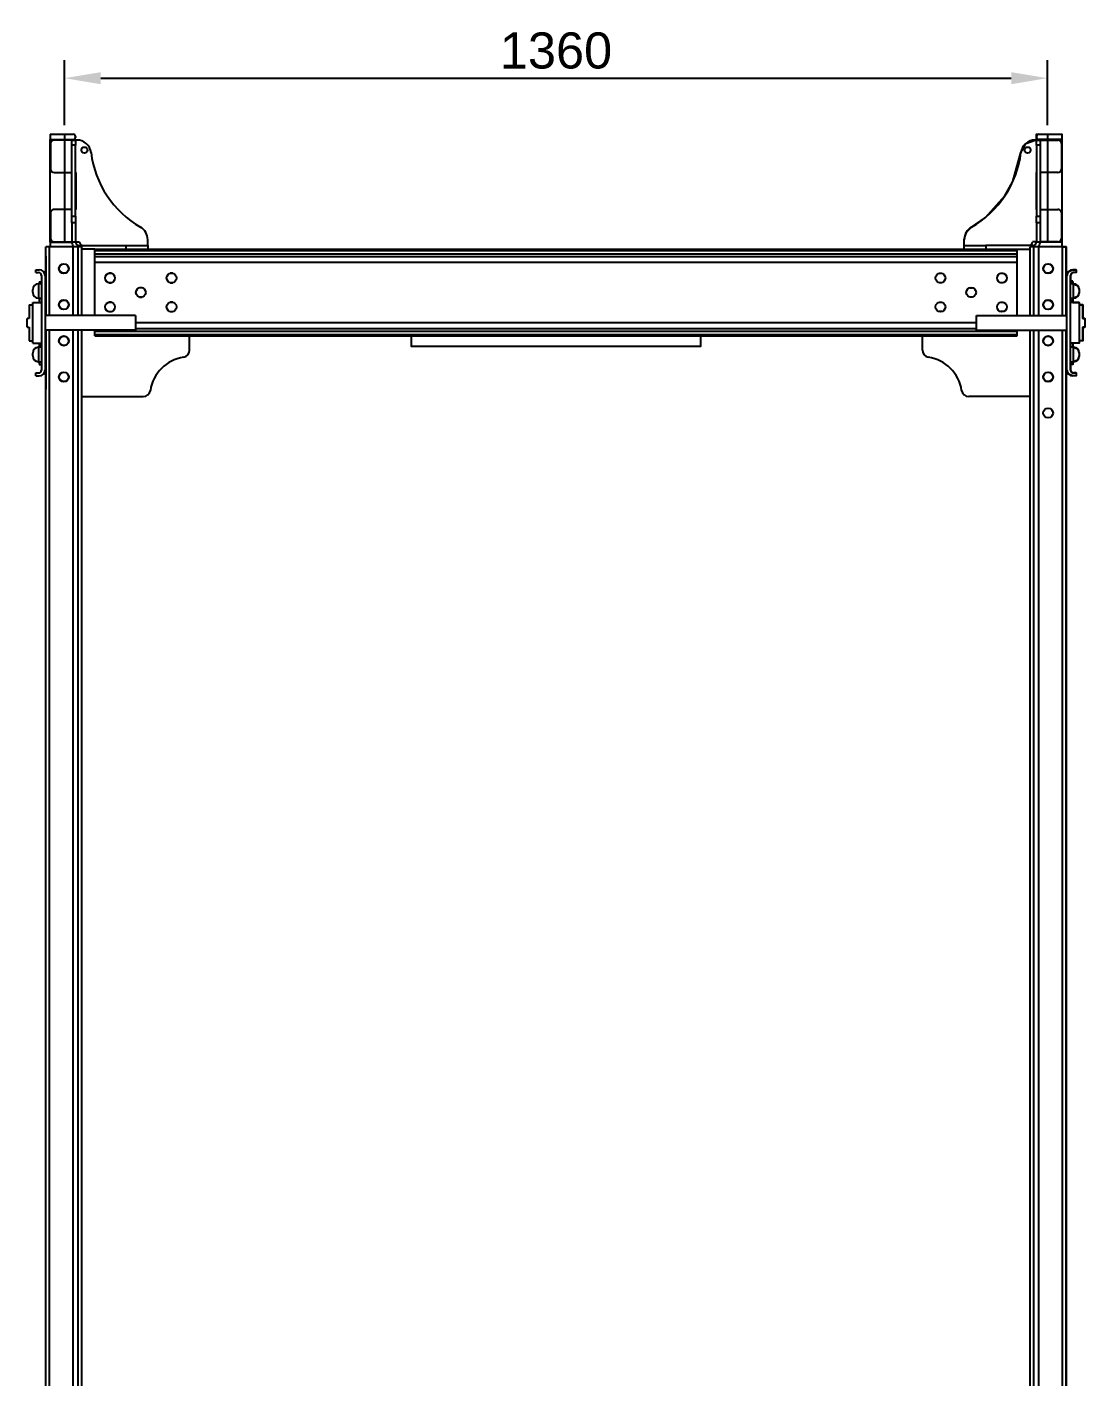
# Model space of a CAD drawing. Header units: millimetres. Extents: x -732 to 732, y -490 to 3247.
# Drawn here: x -732 to 732, y 1379 to 3247 of the extents above; entities that cross this region are included whole.
import ezdxf

# ---------------------------------------------------------------- set-up
doc = ezdxf.new("R2010")
doc.units = ezdxf.units.MM
doc.layers.add('Wipeouts', color=7, linetype='Continuous', true_color=0xbcb7d9)
doc.styles.get("Standard").update_dxf_attribs({"font": 'arial.ttf'})
doc.dimstyles.new('DimStyleALP', dxfattribs={"dimscale": 20, "dimtxt": 2.5, "dimasz": 2.5, "dimexe": 1.25, "dimexo": 0.625, "dimtad": 1, "dimdsep": 46, "dimtxsty": 'Standard', "dimcen": 2.5, "dimclrd": 60, "dimclre": 60, "dimadec": 0, "dimazin": 0, "dimtfac": 1, "dimtofl": 0, "dimtmove": 0, "dimatfit": 3, "dimfxl": 1, "dimarcsym": 0})

# ---------------------------------------------------------------- blocks, each defined once
blk = doc.blocks.new('*D0')
at = {"color": 60, "linetype": 'ByBlock', "lineweight": -2, "transparency": 16777216}
for p, q in [((-680, 3111.5), (-680, 3201.6)), ((680, 3111.5), (680, 3201.6)), ((-630, 3176.6), (630, 3176.6))]:
    blk.add_line(p, q, dxfattribs=at)
at = {"color": 60, "transparency": 16777216}
for points in [[(-630, 3184.9), (-630, 3168.2), (-680, 3176.6)], [(630, 3184.9), (630, 3168.2), (680, 3176.6)]]:
    blk.add_solid(points, dxfattribs=at)
at = {"layer": 'Defpoints', "color": 0, "transparency": 16777216}
for p in [(680, 3176.6), (-680, 3099), (680, 3099)]:
    blk.add_point(p, dxfattribs=at)
at = {"color": 0, "transparency": 16777216, "insert": (0, 3214.6), "char_height": 50, "attachment_point": 5}
blk.add_mtext('1360', dxfattribs=at)

msp = doc.modelspace()

# ---------------------------------------------------------------- wipeouts: each hides what was drawn before it
msp.add_wipeout([(0, -490), (0, 0), (-656, 0), (-656, 2736), (-571.226, 2736), (-564.722, 2738.404), (-561.345, 2744.461), (-545.891, 2774.891), (-515.462, 2790.345), (-509.404, 2793.722), (-507, 2800.226), (-507, 2820), (-200, 2820), (-200, 2805), (0, 2805), (0, 2940), (-565, 2940), (-565, 2952.956), (-567.669, 2962.938), (-574.962, 2970.255), (-594.292, 2983.776), (-621.26, 3013.874), (-632.169, 3033.634), (-643.4, 3073.506), (-650.016, 3086.002), (-663.242, 3091), (-665, 3091), (-665, 3099), (-700, 3099), (-700, 2943), (-706, 2943), (-706, 2904), (-707.012, 2903.944), (-709.343, 2909.157), (-715, 2911.5), (-720, 2911.5), (-720, 2907.5), (-716, 2907.5), (-713.172, 2906.328), (-712, 2903.5), (-712, 2894.795), (-715, 2894.795), (-715, 2891.899), (-721.657, 2889.556), (-724, 2883.9), (-724, 2879.899), (-721.657, 2874.243), (-716, 2871.9), (-715, 2871.9), (-715, 2866.096), (-724, 2866.096), (-724, 2863), (-729, 2863), (-729, 2844), (-732, 2844), (-732, 2832), (-729, 2832), (-729, 2813), (-724, 2813), (-724, 2809.903), (-715, 2809.795), (-715, 2804.1), (-716.011, 2804.1), (-721.657, 2801.757), (-724, 2796.1), (-724, 2792.1), (-721.657, 2786.443), (-716, 2784.1), (-715, 2784.1), (-715, 2780.436), (-712, 2780.436), (-712, 2772.5), (-713.172, 2769.671), (-716, 2768.5), (-720, 2768.5), (-720, 2764.5), (-715, 2764.5), (-709.343, 2766.843), (-707, 2772), (-706, 2772), (-706, -207), (-700, -207), (-700, -221.04), (-711.24, -268.532), (-712.011, -285), (-706.879, -327.231), (-700, -348.96), (-700, -363), (-693.744, -363), (-668.671, -399.456), (-650.491, -416.148), (-627.069, -430.923), (-601.581, -440.58), (-578.289, -444.604), (-571.554, -444.956), (-520.975, -444.956), (-500.851, -442.85), (-484.43, -438.668), (-474.809, -435.208), (-453.437, -424.147), (-428.79, -404.57), (-406.439, -376.601), (-389.377, -340.1), (-383.061, -314.834), (-380.539, -284.9), (-381.99, -262.313), (-386.344, -240), (-191.807, -240), (-191.807, -490)]).dxf.layer = 'Wipeouts'

# ---------------------------------------------------------------- next in the draw order: linework, layer by layer
at = {"color": 7, "linetype": 'Continuous', "lineweight": 25}
for p, q in [((-700, 3099), (-668, 3099)), ((-700, 3099), (-700, 3091.5)), ((-700, 3091.5), (-668, 3091.5)), ((-700, 2949.5), (-700, 3091.5)), ((-699.5, 3086), (-699.5, 3051)), ((-670, 3091), (-694.5, 3091)), ((-670, 3091.5), (-670, 3091)), ((-670, 3091), (-665, 3091)), ((-670, 3084.032), (-670, 3091)), ((-665, 3084.032), (-670, 3084.032)), ((-670, 2985.438), (-670, 3084.032)), ((-665, 3096), (-665, 3094.5)), ((-663.242, 3091), (-665, 3091)), ((-665, 3091), (-665, 3084.032)), ((-665, 2985.438), (-665, 3084.032)), ((-694.5, 3046), (-670, 3046)), ((-665, 3046), (-664.5, 3046)), ((-664.5, 3046), (-664.5, 2995)), ((-699.5, 2990), (-699.5, 2955)), ((-670, 2995), (-694.5, 2995)), ((-664.5, 2995), (-665, 2995)), ((-670, 2985.438), (-665, 2985.438)), ((-670, 2976.342), (-670, 2985.438)), ((-665, 2976.342), (-670, 2976.342)), ((-670, 2976.342), (-670, 2950)), ((-665, 2985.438), (-665, 2976.342)), ((-665, 2976.342), (-665, 2950)), ((-565, 2945), (-565, 2952.956)), ((-706, 2848), (-706, 2943)), ((-701, 2943), (-706, 2943)), ((-668, 2943), (-701, 2943)), ((-700, 2949.5), (-700, 2943)), ((-700, 2949.5), (-669.987, 2949.5)), ((-694.5, 2950), (-670, 2950)), ((-670, 2950), (-670, 2949.5)), ((-670, 2950), (-665, 2950)), ((-661, 2943), (-668, 2943)), ((-665, 2950), (-659.5, 2950)), ((-661, 2848), (-661, 2943)), ((-656, 2943), (-661, 2943)), ((-660, 2945), (-595, 2945)), ((-656, 2848), (-656, 2943)), ((-638, 2940), (-656, 2940)), ((-638, 2938.111), (-638, 2940)), ((-638, 2933.636), (-638, 2938.111)), ((-595, 2940), (-595, 2945)), ((-595, 2945), (-565, 2945)), ((-565, 2945), (-565, 2940)), ((-706, 2930), (-706, 2848)), ((-638, 2929.694), (-638, 2933.636)), ((-638, 2921.737), (-638, 2929.694)), ((-638, 2848), (-638, 2921.737)), ((-720, 2907.5), (-720, 2911.5)), ((-720, 2911.5), (-715, 2911.5)), ((-720, 2907.5), (-716, 2907.5)), ((-712, 2903.5), (-712, 2772.5)), ((-707.016, 2904), (-707, 2904)), ((-706, 2904), (-707, 2904)), ((-707, 2903.5), (-707, 2772.5)), ((-615.18, 2906.5), (-618.82, 2906.5)), ((-530.18, 2906.5), (-533.82, 2906.5)), ((-724, 2879.9), (-724, 2883.9)), ((-712, 2891.899), (-716, 2891.899)), ((-715, 2894.795), (-712, 2894.795)), ((-618.82, 2893.5), (-615.18, 2893.5)), ((-572.68, 2886.5), (-576.32, 2886.5)), ((-533.82, 2893.5), (-530.18, 2893.5)), ((-729, 2863), (-729, 2844)), ((-729, 2863), (-724, 2863)), ((-724, 2866.096), (-712, 2866.096)), ((-724, 2809.903), (-724, 2866.096)), ((-716, 2871.9), (-712, 2871.9)), ((-615.18, 2866.5), (-618.82, 2866.5)), ((-576.32, 2873.5), (-572.68, 2873.5)), ((-530.18, 2866.5), (-533.82, 2866.5)), ((-729, 2844), (-732, 2844)), ((-732, 2832), (-732, 2844)), ((-582, 2848), (-707, 2848)), ((-618.82, 2853.5), (-615.18, 2853.5)), ((-582, 2848), (-582, 2828)), ((-533.82, 2853.5), (-530.18, 2853.5)), ((-732, 2832), (-729, 2832)), ((-729, 2832), (-729, 2813)), ((-582, 2828), (-707, 2828)), ((-706, 2828), (-706, 2746)), ((-706, -207), (-706, 2828)), ((-661, -207), (-661, 2828)), ((-656, -207), (-656, 2828)), ((-638, 2826.364), (-638, 2828)), ((-638, 2821.889), (-638, 2826.364)), ((-638, 2820), (-638, 2821.889)), ((-729, 2813), (-724, 2813)), ((-724, 2809.903), (-712, 2809.903)), ((-712, 2804.1), (-716, 2804.1)), ((-715, 2809.795), (-712, 2809.795)), ((-715, 2809.795), (-715, 2807.403)), ((-715, 2807.403), (-712, 2807.403)), ((-715, 2807.403), (-715, 2804.1)), ((-507, 2800.226), (-507, 2820)), ((-724, 2792.1), (-724, 2796.1)), ((-720, 2764.5), (-720, 2768.5)), ((-720, 2768.5), (-716, 2768.5)), ((-716, 2784.1), (-712, 2784.1)), ((-715, 2780.436), (-712, 2780.436)), ((-707.016, 2772), (-707, 2772)), ((-706, 2772), (-707, 2772)), ((-720, 2764.5), (-715, 2764.5)), ((-656, 2736), (-571.226, 2736))]:
    msp.add_line(p, q, dxfattribs=at)
msp.add_line((-680, 3099), (-680, 2949.5))
at = {"color": 8, "linetype": 'Continuous', "lineweight": 25}
for p, q in [((-701, 2848), (-701, 2943)), ((-668, 2848), (-668, 2943)), ((-660, 2945), (-660, 2943)), ((-716, 2891.899), (-716, 2871.9)), ((-701, -207), (-701, 2828)), ((-668, -207), (-668, 2828)), ((-716, 2804.1), (-716, 2784.1))]:
    msp.add_line(p, q, dxfattribs=at)
at = {"color": 7, "linetype": 'Continuous', "lineweight": 25}
for centre, radius in [((-652.5, 3077), 4.25), ((-681, 2913), 6.75), ((-681, 2913), 6.5), ((-617, 2900), 6.75), ((-532, 2900), 6.75), ((-574.5, 2880), 6.75), ((-681, 2863), 6.75), ((-681, 2863), 6.5), ((-617, 2860), 6.75), ((-532, 2860), 6.75), ((-681, 2813), 6.75), ((-681, 2813), 6.5), ((-681, 2763), 6.75), ((-681, 2763), 6.5)]:
    msp.add_circle(centre, radius, dxfattribs=at)
for centre, radius, start, end in [((-694.5, 3086), 5, 90, 180), ((-668, 3096), 3, 0, 90), ((-668, 3094.5), 3, 270, 0), ((-663.242, 3071), 20, 7.198891, 90), ((-504.901, 3091), 139.599, 187.198891, 239.875757), ((-694.5, 3051), 5, 180, 270), ((-694.5, 2990), 5, 90, 180), ((-694.5, 2955), 5, 180, 270), ((-585, 2952.956), 20, 0, 59.875757), ((-660, 2950), 10, 180, 224.427004), ((-660, 2950), 5, 180, 270), ((-654.5, 2950), 5, 180, 270), ((-716, 2903.5), 4, 0, 90), ((-715, 2903.5), 8, 0, 90), ((-716, 2883.9), 8, 90, 180), ((-716, 2879.9), 8, 180, 270), ((-716, 2796.1), 8, 90, 180), ((-716, 2792.1), 8, 180, 270), ((-507, 2736), 55, 98.849883, 171.150117), ((-517, 2800.226), 10, 278.849883, 0), ((-716, 2772.5), 4, 270, 0), ((-715, 2772.5), 8, 270, 0), ((-571.226, 2746), 10, 270, 351.150117)]:
    msp.add_arc(centre, radius, start, end, dxfattribs=at)
for points, knots in [([(-715, 2894.795), (-715, 2894.777), (-715, 2894.74), (-715, 2894.403), (-715, 2893.646), (-715, 2892.788), (-715, 2892.117), (-715, 2891.899)], [0, 0, 0, 0, 0.24355089, 0.48698914, 0.7300722, 0.91243478, 1, 1, 1, 1]), ([(-715, 2871.9), (-715, 2871.522), (-715, 2870.563), (-715, 2869.162), (-715, 2867.862), (-715, 2866.854), (-715, 2866.271), (-715, 2866.137), (-715, 2866.096)], [0, 0, 0, 0, 0.1164907, 0.29625417, 0.47603057, 0.65609201, 0.89612047, 1, 1, 1, 1]), ([(-715, 2784.1), (-715, 2783.533), (-715, 2782.45), (-715, 2781.306), (-715, 2780.726), (-715, 2780.436)], [0, 0, 0, 0, 0.35445681, 0.67704016, 1, 1, 1, 1])]:
    msp.add_open_spline(points, degree=3, knots=knots, dxfattribs=at)

# ---------------------------------------------------------------- next in the draw order: wipeouts: each hides what was drawn before it
msp.add_wipeout([(0, -490), (0, 0), (656, 0), (656, 2736), (571.226, 2736), (564.722, 2738.404), (561.345, 2744.461), (545.891, 2774.891), (515.462, 2790.345), (509.404, 2793.722), (507, 2800.226), (507, 2820), (200, 2820), (200, 2805), (0, 2805), (0, 2940), (565, 2940), (565, 2952.956), (567.669, 2962.938), (574.962, 2970.255), (594.292, 2983.776), (621.26, 3013.874), (632.169, 3033.634), (643.4, 3073.506), (650.016, 3086.002), (663.242, 3091), (665, 3091), (665, 3099), (700, 3099), (700, 2943), (706, 2943), (706, 2904), (707.012, 2903.944), (709.343, 2909.157), (715, 2911.5), (720, 2911.5), (720, 2907.5), (716, 2907.5), (713.172, 2906.328), (712, 2903.5), (712, 2894.795), (715, 2894.795), (715, 2891.899), (721.657, 2889.556), (724, 2883.9), (724, 2879.899), (721.657, 2874.243), (716, 2871.9), (715, 2871.9), (715, 2866.096), (724, 2866.096), (724, 2863), (729, 2863), (729, 2844), (732, 2844), (732, 2832), (729, 2832), (729, 2813), (724, 2813), (724, 2809.903), (715, 2809.795), (715, 2804.1), (716.011, 2804.1), (721.657, 2801.757), (724, 2796.1), (724, 2792.1), (721.657, 2786.443), (716, 2784.1), (715, 2784.1), (715, 2780.436), (712, 2780.436), (712, 2772.5), (713.172, 2769.671), (716, 2768.5), (720, 2768.5), (720, 2764.5), (715, 2764.5), (709.343, 2766.843), (707, 2772), (706, 2772), (706, -207), (700, -207), (700, -221.04), (711.24, -268.532), (712.011, -285), (706.879, -327.231), (700, -348.96), (700, -363), (693.744, -363), (668.671, -399.456), (650.491, -416.148), (627.069, -430.923), (601.581, -440.58), (578.289, -444.604), (571.554, -444.956), (520.975, -444.956), (500.851, -442.85), (484.43, -438.668), (474.809, -435.208), (453.437, -424.147), (428.79, -404.57), (406.439, -376.601), (389.377, -340.1), (383.061, -314.834), (380.539, -284.9), (381.99, -262.313), (386.344, -240), (191.807, -240), (191.807, -490)]).dxf.layer = 'Wipeouts'

# ---------------------------------------------------------------- next in the draw order: linework, layer by layer
for p, q in [((663.242, 3091), (665, 3091)), ((665, 3096), (665, 3094.5)), ((665, 3091), (670, 3091)), ((665, 3084.032), (665, 3091)), ((670, 3084.032), (665, 3084.032)), ((665, 3084.032), (665, 2985.438)), ((668, 3099), (700, 3099)), ((700, 3091.5), (668, 3091.5)), ((670, 3091), (670, 3091.5)), ((670, 3091), (694.5, 3091)), ((670, 3091), (670, 3084.032)), ((670, 3084.032), (670, 2985.438)), ((699.5, 3086), (699.5, 3051)), ((700, 3099), (700, 3091.5)), ((700, 3091.5), (700, 2949.5)), ((665, 3046), (664.5, 3046)), ((664.5, 3046), (664.5, 2995)), ((694.5, 3046), (670, 3046)), ((664.5, 2995), (665, 2995)), ((670, 2995), (694.5, 2995)), ((699.5, 2990), (699.5, 2955)), ((665, 2985.438), (670, 2985.438)), ((665, 2976.342), (665, 2985.438)), ((670, 2976.342), (665, 2976.342)), ((665, 2976.342), (665, 2950)), ((670, 2985.438), (670, 2976.342)), ((670, 2976.342), (670, 2950)), ((565, 2945), (565, 2952.956)), ((-638, 2940), (638, 2940)), ((-638, 2938.111), (638, 2938.111)), ((565, 2940), (565, 2945)), ((565, 2945), (595, 2945)), ((595, 2945), (595, 2940)), ((660, 2945), (595, 2945)), ((638, 2940), (656, 2940)), ((638, 2938.111), (638, 2940)), ((638, 2933.636), (638, 2938.111)), ((656, 2848), (656, 2943)), ((661, 2943), (656, 2943)), ((665, 2950), (659.5, 2950)), ((661, 2848), (661, 2943)), ((668, 2943), (661, 2943)), ((665, 2950), (670, 2950)), ((701, 2943), (668, 2943)), ((700, 2949.5), (669.987, 2949.5)), ((670, 2949.5), (670, 2950)), ((694.5, 2950), (670, 2950)), ((700, 2949.5), (700, 2943)), ((706, 2943), (701, 2943)), ((706, 2848), (706, 2943)), ((-638, 2933.636), (638, 2933.636)), ((-638, 2929.694), (638, 2929.694)), ((-638, 2921.737), (638, 2921.737)), ((638, 2929.694), (638, 2933.636)), ((638, 2921.737), (638, 2929.694)), ((638, 2848), (638, 2921.737)), ((706, 2930), (706, 2848)), ((530.18, 2906.5), (533.82, 2906.5)), ((615.18, 2906.5), (618.82, 2906.5)), ((706, 2904), (707, 2904)), ((707.016, 2904), (707, 2904)), ((707, 2772.5), (707, 2903.5)), ((712, 2772.5), (712, 2903.5)), ((720, 2911.5), (715, 2911.5)), ((720, 2907.5), (716, 2907.5)), ((720, 2911.5), (720, 2907.5)), ((533.82, 2893.5), (530.18, 2893.5)), ((572.68, 2886.5), (576.32, 2886.5)), ((618.82, 2893.5), (615.18, 2893.5)), ((715, 2895.564), (712, 2895.564)), ((716, 2891.899), (712, 2891.899)), ((724, 2883.9), (724, 2879.9)), ((530.18, 2866.5), (533.82, 2866.5)), ((576.32, 2873.5), (572.68, 2873.5)), ((615.18, 2866.5), (618.82, 2866.5)), ((712, 2871.9), (716, 2871.9)), ((715, 2868.597), (712, 2868.597)), ((715, 2866.205), (712, 2866.205)), ((724, 2866.096), (712, 2866.096)), ((715, 2868.597), (715, 2871.9)), ((715, 2866.205), (715, 2868.597)), ((724, 2866.096), (724, 2809.903)), ((729, 2863), (724, 2863)), ((729, 2844), (729, 2863)), ((533.82, 2853.5), (530.18, 2853.5)), ((582, 2828), (582, 2848)), ((582, 2848), (707, 2848)), ((618.82, 2853.5), (615.18, 2853.5)), ((732, 2844), (729, 2844)), ((732, 2844), (732, 2832)), ((-638, 2826.364), (638, 2826.364)), ((-638, 2821.889), (638, 2821.889)), ((582, 2828), (707, 2828)), ((638, 2826.364), (638, 2828)), ((638, 2821.889), (638, 2826.364)), ((638, 2820), (638, 2821.889)), ((656, -120), (656, 2828)), ((661, -120), (661, 2828)), ((706, -207), (706, 2828)), ((706, 2828), (706, 2746)), ((729, 2832), (732, 2832)), ((729, 2813), (729, 2832)), ((-638, 2820), (638, 2820)), ((-200, 2820), (200, 2820)), ((507, 2800.226), (507, 2820)), ((724, 2809.903), (712, 2809.903)), ((716, 2804.1), (712, 2804.1)), ((729, 2813), (724, 2813)), ((724, 2796.1), (724, 2792.1)), ((706, 2772), (707, 2772)), ((707.016, 2772), (707, 2772)), ((712, 2784.1), (716, 2784.1)), ((715, 2781.205), (712, 2781.205)), ((720, 2768.5), (716, 2768.5)), ((720, 2768.5), (720, 2764.5)), ((720, 2764.5), (715, 2764.5)), ((656, 2736), (571.226, 2736))]:
    msp.add_line(p, q, dxfattribs=at)
msp.add_line((680, 3099), (680, 2949.5))
at = {"color": 8, "linetype": 'Continuous', "lineweight": 25}
for p, q in [((660, 2943), (660, 2945)), ((668, 2848), (668, 2943)), ((701, 2848), (701, 2943)), ((716, 2871.9), (716, 2891.899)), ((-582, 2838.262), (582, 2838.262)), ((-582, 2830.306), (582, 2830.306)), ((668, -120), (668, 2828)), ((701, -207), (701, 2828)), ((716, 2784.1), (716, 2804.1))]:
    msp.add_line(p, q, dxfattribs=at)
msp.add_lwpolyline([(0, 2940), (565, 2940), (565, 2952.956), (567.669, 2962.938), (574.962, 2970.255), (594.292, 2983.776), (621.26, 3013.874), (632.169, 3033.634), (643.4, 3073.506), (650.016, 3086.002), (663.242, 3091), (665, 3091), (665, 3099), (700, 3099), (700, 2943), (706, 2943), (706, 2904), (707.012, 2903.944), (709.343, 2909.157), (715, 2911.5), (720, 2911.5), (720, 2907.5), (716, 2907.5), (713.172, 2906.328), (712, 2903.5), (712, 2894.795), (715, 2894.795), (715, 2891.899), (721.657, 2889.556), (724, 2883.9), (724, 2879.899), (721.657, 2874.243), (716, 2871.9), (715, 2871.9), (715, 2866.096), (724, 2866.096), (724, 2863), (729, 2863), (729, 2844), (732, 2844), (732, 2832), (729, 2832), (729, 2813), (724, 2813), (724, 2809.903), (715, 2809.795), (715, 2804.1), (716.011, 2804.1), (721.657, 2801.757), (724, 2796.1), (724, 2792.1), (721.657, 2786.443), (716, 2784.1), (715, 2784.1), (715, 2780.436), (712, 2780.436), (712, 2772.5), (713.172, 2769.671), (716, 2768.5), (720, 2768.5), (720, 2764.5), (715, 2764.5), (709.343, 2766.843), (707, 2772), (706, 2772), (706, -207)])
at = {"color": 7, "linetype": 'Continuous', "lineweight": 25}
msp.add_lwpolyline([(200, 2820), (200, 2805), (-200, 2805), (-200, 2820)], dxfattribs=at)
for centre, radius in [((652.5, 3077), 4.25), ((681, 2913), 6.75), ((681, 2913), 6.5), ((532, 2900), 6.75), ((617, 2900), 6.75), ((574.5, 2880), 6.75), ((532, 2860), 6.75), ((617, 2860), 6.75), ((681, 2863), 6.75), ((681, 2863), 6.5), ((681, 2813), 6.75), ((681, 2813), 6.5), ((681, 2763), 6.75), ((681, 2763), 6.5), ((681, 2713), 6.75)]:
    msp.add_circle(centre, radius, dxfattribs=at)
for centre, radius, start, end in [((663.242, 3071), 20, 90, 172.801109), ((668, 3096), 3, 90, 180), ((668, 3094.5), 3, 180, 270), ((694.5, 3086), 5, 0, 90), ((504.901, 3091), 139.599, 300.124243, 352.801109), ((694.5, 3051), 5, 270, 0), ((694.5, 2990), 5, 0, 90), ((585, 2952.956), 20, 120.124243, 180), ((694.5, 2955), 5, 270, 0), ((654.5, 2950), 5, 270, 0), ((660, 2950), 5, 270, 0), ((660, 2950), 10, 315.572996, 0), ((715, 2903.5), 8, 90, 180), ((716, 2903.5), 4, 90, 180), ((716, 2883.9), 8, 0, 90), ((716, 2879.9), 8, 270, 0), ((716, 2796.1), 8, 0, 90), ((517, 2800.226), 10, 180, 261.150117), ((507, 2736), 55, 8.849883, 81.150117), ((716, 2792.1), 8, 270, 0), ((715, 2772.5), 8, 180, 270), ((716, 2772.5), 4, 180, 270), ((571.226, 2746), 10, 188.849883, 270)]:
    msp.add_arc(centre, radius, start, end, dxfattribs=at)
for points, knots in [([(715, 2891.899), (715, 2892.467), (715, 2893.55), (715, 2894.694), (715, 2895.274), (715, 2895.564)], [0, 0, 0, 0, 0.35445681, 0.67704016, 1, 1, 1, 1]), ([(715, 2804.1), (715, 2804.478), (715, 2805.437), (715, 2806.838), (715, 2808.138), (715, 2809.146), (715, 2809.728), (715, 2809.863), (715, 2809.903)], [0, 0, 0, 0, 0.11649084, 0.29625452, 0.47602887, 0.65609216, 0.89611991, 1, 1, 1, 1]), ([(715, 2781.205), (715, 2781.223), (715, 2781.26), (715, 2781.597), (715, 2782.354), (715, 2783.212), (715, 2783.883), (715, 2784.1)], [0, 0, 0, 0, 0.24355067, 0.48698933, 0.73007229, 0.91243481, 1, 1, 1, 1])]:
    msp.add_open_spline(points, degree=3, knots=knots, dxfattribs=at)

# ---------------------------------------------------------------- next in the draw order: dimensions: what is measured, and where the dimension line sits
dim = msp.add_linear_dim(base=(680, 3176.571), p1=(-680, 3099), p2=(680, 3099), dimstyle='DimStyleALP')
dim.commit()
dim.dimension.update_dxf_attribs({"geometry": '*D0', "text_midpoint": (0, 3214.617)})

doc.saveas('drawing.dxf')
